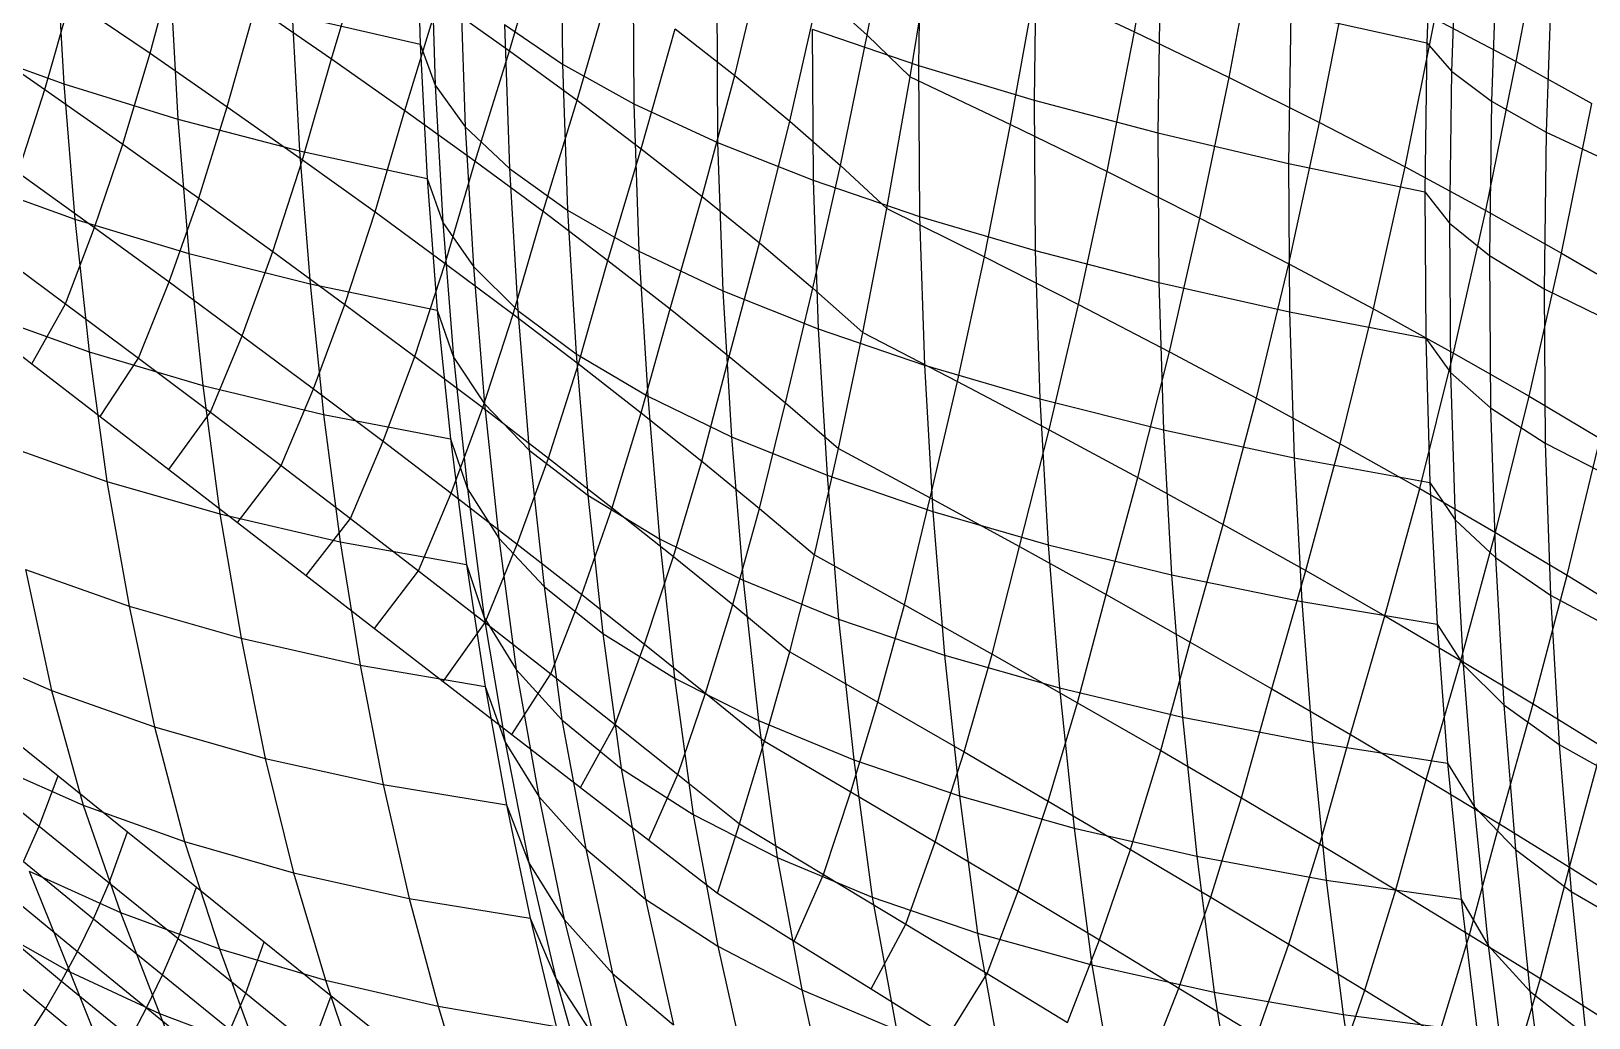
# Model space of a CAD drawing. Extents: x -429 to 429, y -1 to 209.
# Drawn here: x -387.76 to -368.23, y 69.22 to 81.6 of the extents above; entities that cross this region are included whole.
import ezdxf

# ---------------------------------------------------------------- set-up
doc = ezdxf.new("R2010")
doc.units = 0

msp = doc.modelspace()

# ---------------------------------------------------------------- linework, layer by layer
at = {"layer": 'default', "color": 3, "linetype": 'CONTINUOUS'}
for p, q in [((-377.278, 81.55, 178.129), (-376.955, 83.268, 178.231)), ((-373.925, 81.592, 175.08), (-373.601, 83.419, 175.207)), ((-369.136, 81.218, 170.967), (-368.772, 83.152, 171.112)), ((-372.737, 81.018, 174.099), (-372.392, 82.857, 174.243)), ((-381.766, 81.352, 184.071), (-381.33, 82.838, 184.269)), ((-378.94, 81.043, 180.608), (-378.55, 82.653, 180.759)), ((-376.738, 81.025, 176.771), (-376.455, 82.755, 176.854)), ((-376.738, 81.025, 176.771), (-376.455, 82.755, 176.854)), ((-386.273, 81.322, 188.188), (-385.936, 82.573, 188.329)), ((-383.998, 81.252, 186.154), (-383.59, 82.623, 186.344)), ((-371.604, 80.453, 173.057), (-371.242, 82.302, 173.214)), ((-380.917, 80.732, 182.888), (-380.482, 82.227, 183.082)), ((-378.249, 80.472, 179.324), (-377.882, 82.094, 179.459)), ((-377.882, 82.094, 179.459), (-377.278, 81.55, 178.129)), ((-375.48, 80.429, 175.881), (-375.165, 82.171, 175.999)), ((-375.165, 82.171, 175.999), (-373.925, 81.592, 175.08)), ((-387.594, 80.869, 189.112), (-387.271, 82.002, 189.248)), ((-387.271, 82.002, 189.248), (-386.273, 81.322, 188.188)), ((-385.304, 80.65, 187.102), (-384.951, 81.909, 187.255)), ((-384.951, 81.909, 187.255), (-383.998, 81.252, 186.154)), ((-383.079, 80.605, 185.026), (-382.657, 81.982, 185.223)), ((-382.657, 81.982, 185.223), (-381.766, 81.352, 184.071)), ((-370.53, 79.896, 171.958), (-370.156, 81.755, 172.12)), ((-370.156, 81.755, 172.12), (-369.136, 81.218, 170.967)), ((-388.597, 81.564, 190.168), (-387.594, 80.869, 189.112)), ((-380.111, 80.124, 181.676), (-379.685, 81.628, 181.861)), ((-379.685, 81.628, 181.861), (-378.94, 81.043, 180.608)), ((-377.612, 79.916, 178.012), (-377.278, 81.55, 178.129)), ((-377.278, 81.55, 178.129), (-376.738, 81.025, 176.771)), ((-374.268, 79.838, 174.934), (-373.925, 81.592, 175.08)), ((-373.925, 81.592, 175.08), (-372.737, 81.018, 174.099)), ((-386.616, 80.183, 188.035), (-386.273, 81.322, 188.188)), ((-386.273, 81.322, 188.188), (-385.304, 80.65, 187.102)), ((-382.194, 79.967, 183.872), (-381.766, 81.352, 184.071)), ((-381.766, 81.352, 184.071), (-380.917, 80.732, 182.888)), ((-384.363, 79.987, 185.992), (-383.998, 81.252, 186.154)), ((-383.998, 81.252, 186.154), (-383.079, 80.605, 185.026)), ((-369.517, 79.351, 170.804), (-369.136, 81.218, 170.967)), ((-369.136, 81.218, 170.967), (-368.187, 80.693, 169.758)), ((-379.348, 79.527, 180.436), (-378.94, 81.043, 180.608)), ((-378.94, 81.043, 180.608), (-378.249, 80.472, 179.324)), ((-377.031, 79.376, 176.674), (-376.738, 81.025, 176.771)), ((-377.031, 79.376, 176.674), (-376.738, 81.025, 176.771)), ((-376.738, 81.025, 176.771), (-375.48, 80.429, 175.881)), ((-373.104, 79.255, 173.931), (-372.737, 81.018, 174.099)), ((-372.737, 81.018, 174.099), (-371.604, 80.453, 173.057)), ((-387.928, 79.827, 188.962), (-387.594, 80.869, 189.112)), ((-387.594, 80.869, 189.112), (-386.616, 80.183, 188.035)), ((-381.344, 79.34, 182.692), (-380.917, 80.732, 182.888)), ((-380.917, 80.732, 182.888), (-380.111, 80.124, 181.676)), ((-385.662, 79.504, 186.936), (-385.304, 80.65, 187.102)), ((-385.304, 80.65, 187.102), (-384.363, 79.987, 185.992)), ((-383.451, 79.332, 184.858), (-383.079, 80.605, 185.026)), ((-383.079, 80.605, 185.026), (-382.194, 79.967, 183.872)), ((-368.568, 78.817, 169.599), (-368.187, 80.693, 169.758)), ((-378.63, 78.944, 179.17), (-378.249, 80.472, 179.324)), ((-378.249, 80.472, 179.324), (-377.612, 79.916, 178.012)), ((-375.808, 78.77, 175.746), (-375.48, 80.429, 175.881)), ((-375.48, 80.429, 175.881), (-374.268, 79.838, 174.934)), ((-371.99, 78.68, 172.876), (-371.604, 80.453, 173.057)), ((-371.604, 80.453, 173.057), (-370.53, 79.896, 171.958)), ((-386.971, 79.137, 187.866), (-386.616, 80.183, 188.035)), ((-386.616, 80.183, 188.035), (-385.662, 79.504, 186.936)), ((-380.529, 78.722, 181.487), (-380.111, 80.124, 181.676)), ((-380.111, 80.124, 181.676), (-379.348, 79.527, 180.436)), ((-384.733, 78.834, 185.817), (-384.363, 79.987, 185.992)), ((-384.363, 79.987, 185.992), (-383.451, 79.332, 184.858)), ((-382.57, 78.687, 183.701), (-382.194, 79.967, 183.872)), ((-382.194, 79.967, 183.872), (-381.344, 79.34, 182.692)), ((-377.958, 78.374, 177.879), (-377.612, 79.916, 178.012)), ((-377.612, 79.916, 178.012), (-377.031, 79.376, 176.674)), ((-387.928, 79.827, 188.962), (-386.971, 79.137, 187.866)), ((-374.626, 78.17, 174.769), (-374.268, 79.838, 174.934)), ((-374.268, 79.838, 174.934), (-373.104, 79.255, 173.931)), ((-370.928, 78.115, 171.771), (-370.53, 79.896, 171.958)), ((-370.53, 79.896, 171.958), (-369.517, 79.351, 170.804)), ((-379.75, 78.115, 180.26), (-379.348, 79.527, 180.436)), ((-379.348, 79.527, 180.436), (-378.63, 78.944, 179.17)), ((-386.035, 78.454, 186.753), (-385.662, 79.504, 186.936)), ((-385.662, 79.504, 186.936), (-384.733, 78.834, 185.817)), ((-383.83, 78.173, 184.677), (-383.451, 79.332, 184.858)), ((-383.451, 79.332, 184.858), (-382.57, 78.687, 183.701)), ((-381.719, 78.051, 182.522), (-381.344, 79.34, 182.692)), ((-381.344, 79.34, 182.692), (-380.529, 78.722, 181.487)), ((-377.332, 77.819, 176.565), (-377.031, 79.376, 176.674)), ((-377.332, 77.819, 176.565), (-377.031, 79.376, 176.674)), ((-377.031, 79.376, 176.674), (-375.808, 78.77, 175.746)), ((-369.922, 77.561, 170.616), (-369.517, 79.351, 170.804)), ((-369.517, 79.351, 170.804), (-368.568, 78.817, 169.599)), ((-387.332, 78.179, 187.688), (-386.971, 79.137, 187.866)), ((-386.971, 79.137, 187.866), (-386.035, 78.454, 186.753)), ((-373.487, 77.579, 173.746), (-373.104, 79.255, 173.931)), ((-373.104, 79.255, 173.931), (-371.99, 78.68, 172.876)), ((-379.008, 77.52, 179.009), (-378.63, 78.944, 179.17)), ((-378.63, 78.944, 179.17), (-377.958, 78.374, 177.879)), ((-388.263, 78.868, 188.805), (-387.332, 78.179, 187.688)), ((-385.119, 77.78, 185.623), (-384.733, 78.834, 185.817)), ((-384.733, 78.834, 185.817), (-383.83, 78.173, 184.677)), ((-376.146, 77.205, 175.597), (-375.808, 78.77, 175.746)), ((-375.808, 78.77, 175.746), (-374.626, 78.17, 174.769)), ((-368.973, 77.02, 169.416), (-368.568, 78.817, 169.599)), ((-368.568, 78.817, 169.599), (-367.685, 78.297, 168.346)), ((-382.952, 77.521, 183.518), (-382.57, 78.687, 183.701)), ((-382.57, 78.687, 183.701), (-381.719, 78.051, 182.522)), ((-380.899, 77.426, 181.322), (-380.529, 78.722, 181.487)), ((-380.529, 78.722, 181.487), (-379.75, 78.115, 180.26)), ((-372.393, 76.997, 172.676), (-371.99, 78.68, 172.876)), ((-371.99, 78.68, 172.876), (-370.928, 78.115, 171.771)), ((-386.416, 77.497, 186.558), (-386.035, 78.454, 186.753)), ((-386.035, 78.454, 186.753), (-385.119, 77.78, 185.623)), ((-378.303, 76.936, 177.738), (-377.958, 78.374, 177.879)), ((-377.958, 78.374, 177.879), (-377.332, 77.819, 176.565)), ((-387.757, 77.429, 187.447), (-387.332, 78.179, 187.688)), ((-387.332, 78.179, 187.688), (-386.416, 77.497, 186.558)), ((-384.224, 77.114, 184.477), (-383.83, 78.173, 184.677)), ((-383.83, 78.173, 184.677), (-382.952, 77.521, 183.518)), ((-374.997, 76.599, 174.59), (-374.626, 78.17, 174.769)), ((-374.626, 78.17, 174.769), (-373.487, 77.579, 173.746)), ((-388.617, 78.093, 188.619), (-387.757, 77.429, 187.447)), ((-382.1, 76.878, 182.339), (-381.719, 78.051, 182.522)), ((-381.719, 78.051, 182.522), (-380.899, 77.426, 181.322)), ((-380.111, 76.811, 180.1), (-379.75, 78.115, 180.26)), ((-379.75, 78.115, 180.26), (-379.008, 77.52, 179.009)), ((-371.345, 76.424, 171.563), (-370.928, 78.115, 171.771)), ((-370.928, 78.115, 171.771), (-369.922, 77.561, 170.616)), ((-385.515, 76.821, 185.417), (-385.119, 77.78, 185.623)), ((-385.119, 77.78, 185.623), (-384.224, 77.114, 184.477)), ((-377.636, 76.365, 176.445), (-377.332, 77.819, 176.565)), ((-377.636, 76.365, 176.445), (-377.332, 77.819, 176.565)), ((-377.332, 77.819, 176.565), (-376.146, 77.205, 175.597)), ((-373.885, 76.001, 173.542), (-373.487, 77.579, 173.746)), ((-373.487, 77.579, 173.746), (-372.393, 76.997, 172.676)), ((-387.757, 77.429, 187.447), (-386.897, 76.765, 186.274)), ((-386.897, 76.765, 186.274), (-386.416, 77.497, 186.558)), ((-386.416, 77.497, 186.558), (-385.515, 76.821, 185.417)), ((-383.351, 76.456, 183.315), (-382.952, 77.521, 183.518)), ((-382.952, 77.521, 183.518), (-382.1, 76.878, 182.339)), ((-381.275, 76.246, 181.142), (-380.899, 77.426, 181.322)), ((-380.899, 77.426, 181.322), (-380.111, 76.811, 180.1)), ((-379.354, 76.207, 178.858), (-379.008, 77.52, 179.009)), ((-379.008, 77.52, 179.009), (-378.303, 76.936, 177.738)), ((-370.345, 75.863, 170.407), (-369.922, 77.561, 170.616)), ((-369.922, 77.561, 170.616), (-368.973, 77.02, 169.416)), ((-376.486, 75.746, 175.441), (-376.146, 77.205, 175.597)), ((-376.146, 77.205, 175.597), (-374.997, 76.599, 174.59)), ((-384.63, 76.151, 184.263), (-384.224, 77.114, 184.477)), ((-384.224, 77.114, 184.477), (-383.351, 76.456, 183.315)), ((-372.811, 75.413, 172.457), (-372.393, 76.997, 172.676)), ((-372.393, 76.997, 172.676), (-371.345, 76.424, 171.563)), ((-369.395, 75.313, 169.211), (-368.973, 77.02, 169.416)), ((-368.973, 77.02, 169.416), (-368.082, 76.491, 168.172)), ((-386.037, 76.101, 185.102), (-385.515, 76.821, 185.417)), ((-385.515, 76.821, 185.417), (-384.63, 76.151, 184.263)), ((-382.498, 75.807, 182.137), (-382.1, 76.878, 182.339)), ((-382.1, 76.878, 182.339), (-381.275, 76.246, 181.142)), ((-380.477, 75.623, 179.927), (-380.111, 76.811, 180.1)), ((-380.111, 76.811, 180.1), (-379.354, 76.207, 178.858)), ((-378.63, 75.614, 177.597), (-378.303, 76.936, 177.738)), ((-378.303, 76.936, 177.738), (-377.636, 76.365, 176.445)), ((-386.897, 76.765, 186.274), (-386.037, 76.101, 185.102)), ((-375.368, 75.135, 174.405), (-374.997, 76.599, 174.59)), ((-374.997, 76.599, 174.59), (-373.885, 76.001, 173.542)), ((-383.76, 75.488, 183.098), (-383.351, 76.456, 183.315)), ((-383.351, 76.456, 183.315), (-382.498, 75.807, 182.137)), ((-371.777, 74.834, 171.335), (-371.345, 76.424, 171.563)), ((-371.345, 76.424, 171.563), (-370.345, 75.863, 170.407)), ((-368.496, 74.775, 167.977), (-368.082, 76.491, 168.172)), ((-381.667, 75.166, 180.944), (-381.275, 76.246, 181.142)), ((-381.275, 76.246, 181.142), (-380.477, 75.623, 179.927)), ((-379.706, 75.01, 178.694), (-379.354, 76.207, 178.858)), ((-379.354, 76.207, 178.858), (-378.63, 75.614, 177.597)), ((-377.939, 75.033, 176.317), (-377.636, 76.365, 176.445)), ((-377.939, 75.033, 176.317), (-377.636, 76.365, 176.445)), ((-377.636, 76.365, 176.445), (-376.486, 75.746, 175.441)), ((-386.037, 76.101, 185.102), (-385.177, 75.436, 183.93)), ((-385.177, 75.436, 183.93), (-384.63, 76.151, 184.263)), ((-384.63, 76.151, 184.263), (-383.76, 75.488, 183.098)), ((-374.28, 74.532, 173.336), (-373.885, 76.001, 173.542)), ((-373.885, 76.001, 173.542), (-372.811, 75.413, 172.457)), ((-370.784, 74.265, 170.178), (-370.345, 75.863, 170.407)), ((-370.345, 75.863, 170.407), (-369.395, 75.313, 169.211)), ((-382.906, 74.832, 181.92), (-382.498, 75.807, 182.137)), ((-382.498, 75.807, 182.137), (-381.667, 75.166, 180.944)), ((-380.858, 74.534, 179.735), (-380.477, 75.623, 179.927)), ((-380.477, 75.623, 179.927), (-379.706, 75.01, 178.694)), ((-378.963, 74.408, 177.444), (-378.63, 75.614, 177.597)), ((-378.63, 75.614, 177.597), (-377.939, 75.033, 176.317)), ((-376.812, 74.406, 175.291), (-376.486, 75.746, 175.441)), ((-376.486, 75.746, 175.441), (-375.368, 75.135, 174.405)), ((-385.177, 75.436, 183.93), (-384.316, 74.772, 182.758)), ((-384.316, 74.772, 182.758), (-383.76, 75.488, 183.098)), ((-383.76, 75.488, 183.098), (-382.906, 74.832, 181.92)), ((-373.226, 73.938, 172.236), (-372.811, 75.413, 172.457)), ((-372.811, 75.413, 172.457), (-371.777, 74.834, 171.335)), ((-369.833, 73.707, 168.986), (-369.395, 75.313, 169.211)), ((-369.395, 75.313, 169.211), (-368.496, 74.775, 167.977)), ((-382.068, 74.183, 180.732), (-381.667, 75.166, 180.944)), ((-381.667, 75.166, 180.944), (-380.858, 74.534, 179.735)), ((-378.247, 73.817, 176.177), (-377.939, 75.033, 176.317)), ((-378.247, 73.817, 176.177), (-377.939, 75.033, 176.317)), ((-377.939, 75.033, 176.317), (-376.812, 74.406, 175.291)), ((-375.712, 73.787, 174.237), (-375.368, 75.135, 174.405)), ((-375.368, 75.135, 174.405), (-374.28, 74.532, 173.336)), ((-380.071, 73.912, 178.512), (-379.706, 75.01, 178.694)), ((-379.706, 75.01, 178.694), (-378.963, 74.408, 177.444)), ((-372.204, 73.353, 171.105), (-371.777, 74.834, 171.335)), ((-371.777, 74.834, 171.335), (-370.784, 74.265, 170.178)), ((-384.316, 74.772, 182.758), (-383.456, 74.108, 181.586)), ((-383.456, 74.108, 181.586), (-382.906, 74.832, 181.92)), ((-382.906, 74.832, 181.92), (-382.068, 74.183, 180.732)), ((-368.925, 73.161, 167.762), (-368.496, 74.775, 167.977)), ((-368.496, 74.775, 167.977), (-367.65, 74.251, 166.706)), ((-381.246, 73.541, 179.532), (-380.858, 74.534, 179.735)), ((-380.858, 74.534, 179.735), (-380.071, 73.912, 178.512)), ((-374.64, 73.177, 173.154), (-374.28, 74.532, 173.336)), ((-374.28, 74.532, 173.336), (-373.226, 73.938, 172.236)), ((-379.306, 73.298, 177.275), (-378.963, 74.408, 177.444)), ((-378.963, 74.408, 177.444), (-378.247, 73.817, 176.177)), ((-377.143, 73.184, 175.128), (-376.812, 74.406, 175.291)), ((-376.812, 74.406, 175.291), (-375.712, 73.787, 174.237)), ((-371.217, 72.777, 169.945), (-370.784, 74.265, 170.178)), ((-370.784, 74.265, 170.178), (-369.833, 73.707, 168.986)), ((-383.456, 74.108, 181.586), (-382.596, 73.444, 180.413)), ((-382.596, 73.444, 180.413), (-382.068, 74.183, 180.732)), ((-382.068, 74.183, 180.732), (-381.246, 73.541, 179.532)), ((-380.441, 72.905, 178.321), (-380.071, 73.912, 178.512)), ((-380.071, 73.912, 178.512), (-379.306, 73.298, 177.275)), ((-373.596, 72.576, 172.044), (-373.226, 73.938, 172.236)), ((-373.226, 73.938, 172.236), (-372.204, 73.353, 171.105)), ((-378.564, 72.695, 176.024), (-378.247, 73.817, 176.177)), ((-378.564, 72.695, 176.024), (-378.247, 73.817, 176.177)), ((-378.247, 73.817, 176.177), (-377.143, 73.184, 175.128)), ((-376.062, 72.56, 174.055), (-375.712, 73.787, 174.237)), ((-375.712, 73.787, 174.237), (-374.64, 73.177, 173.154)), ((-370.265, 72.212, 168.757), (-369.833, 73.707, 168.986)), ((-369.833, 73.707, 168.986), (-368.925, 73.161, 167.762)), ((-381.736, 72.779, 179.241), (-381.246, 73.541, 179.532)), ((-381.246, 73.541, 179.532), (-380.441, 72.905, 178.321)), ((-382.596, 73.444, 180.413), (-381.736, 72.779, 179.241)), ((-379.652, 72.277, 177.099), (-379.306, 73.298, 177.275)), ((-379.306, 73.298, 177.275), (-378.564, 72.695, 176.024)), ((-372.582, 71.984, 170.908), (-372.204, 73.353, 171.105)), ((-372.204, 73.353, 171.105), (-371.217, 72.777, 169.945)), ((-377.484, 72.059, 174.951), (-377.143, 73.184, 175.128)), ((-377.143, 73.184, 175.128), (-376.062, 72.56, 174.055)), ((-375.006, 71.944, 172.958), (-374.64, 73.177, 173.154)), ((-374.64, 73.177, 173.154), (-373.596, 72.576, 172.044)), ((-369.348, 71.657, 167.541), (-368.925, 73.161, 167.762)), ((-368.925, 73.161, 167.762), (-368.061, 72.627, 166.506)), ((-380.875, 72.115, 178.069), (-380.441, 72.905, 178.321)), ((-380.441, 72.905, 178.321), (-379.652, 72.277, 177.099)), ((-381.736, 72.779, 179.241), (-380.875, 72.115, 178.069)), ((-378.879, 71.657, 175.866), (-378.564, 72.695, 176.024)), ((-378.879, 71.657, 175.866), (-378.564, 72.695, 176.024)), ((-378.564, 72.695, 176.024), (-377.484, 72.059, 174.951)), ((-371.599, 71.402, 169.746), (-371.217, 72.777, 169.945)), ((-371.217, 72.777, 169.945), (-370.265, 72.212, 168.757)), ((-376.425, 71.431, 173.857), (-376.062, 72.56, 174.055)), ((-376.062, 72.56, 174.055), (-375.006, 71.944, 172.958)), ((-373.975, 71.336, 171.838), (-373.596, 72.576, 172.044)), ((-373.596, 72.576, 172.044), (-372.582, 71.984, 170.908)), ((-368.468, 71.113, 166.299), (-368.061, 72.627, 166.506)), ((-380.875, 72.115, 178.069), (-380.015, 71.451, 176.897)), ((-380.015, 71.451, 176.897), (-379.652, 72.277, 177.099)), ((-379.652, 72.277, 177.099), (-378.879, 71.657, 175.866)), ((-370.646, 70.829, 168.558), (-370.265, 72.212, 168.757)), ((-370.265, 72.212, 168.757), (-369.348, 71.657, 167.541)), ((-377.828, 71.024, 174.764), (-377.484, 72.059, 174.951)), ((-377.484, 72.059, 174.951), (-376.425, 71.431, 173.857)), ((-375.385, 70.812, 172.745), (-375.006, 71.944, 172.958)), ((-375.006, 71.944, 172.958), (-373.975, 71.336, 171.838)), ((-372.969, 70.738, 170.695), (-372.582, 71.984, 170.908)), ((-372.582, 71.984, 170.908), (-371.599, 71.402, 169.746)), ((-379.155, 70.787, 175.725), (-378.879, 71.657, 175.866)), ((-379.155, 70.787, 175.725), (-378.879, 71.657, 175.866)), ((-378.879, 71.657, 175.866), (-377.828, 71.024, 174.764)), ((-369.724, 70.267, 167.346), (-369.348, 71.657, 167.541)), ((-369.348, 71.657, 167.541), (-368.468, 71.113, 166.299)), ((-380.015, 71.451, 176.897), (-379.155, 70.787, 175.725)), ((-376.792, 70.398, 173.648), (-376.425, 71.431, 173.857)), ((-376.425, 71.431, 173.857), (-375.385, 70.812, 172.745)), ((-374.366, 70.201, 171.613), (-373.975, 71.336, 171.838)), ((-373.975, 71.336, 171.838), (-372.969, 70.738, 170.695)), ((-371.989, 70.15, 169.53), (-371.599, 71.402, 169.746)), ((-371.599, 71.402, 169.746), (-370.646, 70.829, 168.558)), ((-378.192, 70.187, 174.546), (-377.828, 71.024, 174.764)), ((-377.828, 71.024, 174.764), (-376.792, 70.398, 173.648)), ((-368.834, 69.716, 166.111), (-368.468, 71.113, 166.299)), ((-368.468, 71.113, 166.299), (-367.626, 70.581, 165.031)), ((-379.155, 70.787, 175.725), (-378.192, 70.187, 174.546)), ((-375.772, 69.779, 172.518), (-375.385, 70.812, 172.745)), ((-375.385, 70.812, 172.745), (-374.366, 70.201, 171.613)), ((-373.368, 69.598, 170.463), (-372.969, 70.738, 170.695)), ((-372.969, 70.738, 170.695), (-371.989, 70.15, 169.53)), ((-371.035, 69.571, 168.343), (-370.646, 70.829, 168.558)), ((-370.646, 70.829, 168.558), (-369.724, 70.267, 167.346)), ((-377.229, 69.588, 173.367), (-376.792, 70.398, 173.648)), ((-376.792, 70.398, 173.648), (-375.772, 69.779, 172.518)), ((-378.192, 70.187, 174.546), (-377.229, 69.588, 173.367)), ((-374.767, 69.166, 171.374), (-374.366, 70.201, 171.613)), ((-374.366, 70.201, 171.613), (-373.368, 69.598, 170.463)), ((-372.392, 69.004, 169.295), (-371.989, 70.15, 169.53)), ((-371.989, 70.15, 169.53), (-371.035, 69.571, 168.343)), ((-370.108, 69.002, 167.136), (-369.724, 70.267, 167.346)), ((-369.724, 70.267, 167.346), (-368.834, 69.716, 166.111)), ((-376.265, 68.988, 172.188), (-375.772, 69.779, 172.518)), ((-375.772, 69.779, 172.518), (-374.767, 69.166, 171.374)), ((-377.229, 69.588, 173.367), (-376.265, 68.988, 172.188)), ((-373.779, 68.56, 170.216), (-373.368, 69.598, 170.463)), ((-373.368, 69.598, 170.463), (-372.392, 69.004, 169.295)), ((-371.437, 68.418, 168.109), (-371.035, 69.571, 168.343)), ((-371.035, 69.571, 168.343), (-370.108, 69.002, 167.136)), ((-369.208, 68.443, 165.907), (-368.834, 69.716, 166.111)), ((-368.834, 69.716, 166.111), (-367.977, 69.175, 164.853))]:
    msp.add_line(p, q, dxfattribs=at)
at = {"layer": 'default', "color": 5, "linetype": 'CONTINUOUS'}
for p, q in [((-370.193, 83.352, 131.188), (-370.259, 81.454, 131.267)), ((-370.193, 83.352, 131.188), (-370.259, 81.454, 131.267)), ((-382.935, 83.147, 147.333), (-382.885, 81.436, 147.501)), ((-382.935, 83.147, 147.333), (-382.885, 81.436, 147.501)), ((-381.113, 83.045, 140.108), (-381.101, 81.185, 140.256)), ((-376.607, 83.091, 134.399), (-376.636, 81.17, 134.516)), ((-369.881, 83.03, 129.292), (-369.947, 81.096, 129.372)), ((-387.453, 82.667, 149.781), (-387.356, 80.938, 149.991)), ((-382.75, 82.671, 145.488), (-382.695, 80.921, 145.661)), ((-375.157, 82.651, 133.356), (-375.185, 80.735, 133.472)), ((-369.379, 82.685, 127.445), (-369.446, 80.72, 127.526)), ((-380.218, 82.566, 138.526), (-380.206, 80.69, 138.676)), ((-368.692, 82.322, 125.668), (-368.76, 80.331, 125.75)), ((-386.018, 82.216, 148.855), (-385.924, 80.497, 149.062)), ((-382.38, 82.181, 143.68), (-382.321, 80.399, 143.859)), ((-379.166, 82.091, 137.057), (-379.154, 80.203, 137.207)), ((-373.604, 82.228, 132.48), (-373.632, 80.323, 132.596)), ((-384.49, 81.804, 148.093), (-382.885, 81.436, 147.501)), ((-384.49, 81.804, 148.093), (-384.398, 80.1, 148.296)), ((-381.828, 81.684, 141.93), (-381.101, 81.185, 140.256)), ((-381.828, 81.684, 141.93), (-381.766, 79.875, 142.114)), ((-371.965, 81.828, 131.781), (-371.992, 79.939, 131.896)), ((-371.965, 81.828, 131.781), (-370.259, 81.454, 131.267)), ((-377.968, 81.624, 135.715), (-376.636, 81.17, 134.516)), ((-377.968, 81.624, 135.715), (-377.955, 79.73, 135.866)), ((-388.68, 81.419, 151.071), (-387.356, 80.938, 149.991)), ((-382.885, 81.436, 147.501), (-382.695, 80.921, 145.661)), ((-382.885, 81.436, 147.501), (-382.796, 79.753, 147.699)), ((-382.885, 81.436, 147.501), (-382.796, 79.753, 147.699)), ((-370.259, 81.454, 131.267), (-370.285, 79.586, 131.38)), ((-370.259, 81.454, 131.267), (-370.285, 79.586, 131.38)), ((-370.259, 81.454, 131.267), (-369.947, 81.096, 129.372)), ((-381.101, 81.185, 140.256), (-380.206, 80.69, 138.676)), ((-381.101, 81.185, 140.256), (-381.037, 79.353, 140.444)), ((-376.636, 81.17, 134.516), (-375.185, 80.735, 133.472)), ((-376.636, 81.17, 134.516), (-376.623, 79.276, 134.667)), ((-369.947, 81.096, 129.372), (-369.974, 79.192, 129.487)), ((-369.947, 81.096, 129.372), (-369.446, 80.72, 127.526)), ((-387.356, 80.938, 149.991), (-385.924, 80.497, 149.062)), ((-387.356, 80.938, 149.991), (-387.215, 79.24, 150.235)), ((-382.695, 80.921, 145.661), (-382.321, 80.399, 143.859)), ((-382.695, 80.921, 145.661), (-382.599, 79.201, 145.867)), ((-375.185, 80.735, 133.472), (-373.632, 80.323, 132.596)), ((-375.185, 80.735, 133.472), (-375.173, 78.847, 133.624)), ((-369.446, 80.72, 127.526), (-369.472, 78.784, 127.643)), ((-369.446, 80.72, 127.526), (-368.76, 80.331, 125.75)), ((-380.206, 80.69, 138.676), (-379.154, 80.203, 137.207)), ((-380.206, 80.69, 138.676), (-380.141, 78.841, 138.868)), ((-385.924, 80.497, 149.062), (-384.398, 80.1, 148.296)), ((-385.924, 80.497, 149.062), (-385.787, 78.809, 149.303)), ((-382.321, 80.399, 143.859), (-381.766, 79.875, 142.114)), ((-382.321, 80.399, 143.859), (-382.218, 78.646, 144.072)), ((-373.632, 80.323, 132.596), (-371.992, 79.939, 131.896)), ((-373.632, 80.323, 132.596), (-373.619, 78.446, 132.747)), ((-368.76, 80.331, 125.75), (-368.786, 78.368, 125.869)), ((-368.76, 80.331, 125.75), (-367.896, 79.932, 124.062)), ((-379.154, 80.203, 137.207), (-377.955, 79.73, 135.866)), ((-379.154, 80.203, 137.207), (-379.089, 78.343, 137.402)), ((-384.398, 80.1, 148.296), (-382.796, 79.753, 147.699)), ((-384.398, 80.1, 148.296), (-384.266, 78.429, 148.532)), ((-371.992, 79.939, 131.896), (-370.285, 79.586, 131.38)), ((-371.992, 79.939, 131.896), (-371.979, 78.078, 132.046)), ((-382.796, 79.753, 147.699), (-382.599, 79.201, 145.867)), ((-382.796, 79.753, 147.699), (-382.67, 78.102, 147.927)), ((-382.796, 79.753, 147.699), (-382.67, 78.102, 147.927)), ((-381.766, 79.875, 142.114), (-381.037, 79.353, 140.444)), ((-381.766, 79.875, 142.114), (-381.659, 78.094, 142.333)), ((-377.955, 79.73, 135.866), (-376.623, 79.276, 134.667)), ((-377.955, 79.73, 135.866), (-377.891, 77.865, 136.063)), ((-388.536, 79.716, 151.316), (-387.215, 79.24, 150.235)), ((-370.285, 79.586, 131.38), (-369.974, 79.192, 129.487)), ((-370.285, 79.586, 131.38), (-370.272, 77.748, 131.528)), ((-370.285, 79.586, 131.38), (-370.272, 77.748, 131.528)), ((-381.037, 79.353, 140.444), (-380.141, 78.841, 138.868)), ((-381.037, 79.353, 140.444), (-380.927, 77.551, 140.669)), ((-387.215, 79.24, 150.235), (-385.787, 78.809, 149.303)), ((-387.215, 79.24, 150.235), (-387.035, 77.577, 150.508)), ((-382.599, 79.201, 145.867), (-382.218, 78.646, 144.072)), ((-382.599, 79.201, 145.867), (-382.466, 77.512, 146.102)), ((-376.623, 79.276, 134.667), (-375.173, 78.847, 133.624)), ((-376.623, 79.276, 134.667), (-376.561, 77.411, 134.864)), ((-369.974, 79.192, 129.487), (-369.472, 78.784, 127.643)), ((-369.974, 79.192, 129.487), (-369.96, 77.317, 129.638)), ((-385.787, 78.809, 149.303), (-384.266, 78.429, 148.532)), ((-385.787, 78.809, 149.303), (-385.611, 77.157, 149.573)), ((-380.141, 78.841, 138.868), (-379.089, 78.343, 137.402)), ((-380.141, 78.841, 138.868), (-380.03, 77.022, 139.098)), ((-375.173, 78.847, 133.624), (-373.619, 78.446, 132.747)), ((-375.173, 78.847, 133.624), (-375.112, 76.988, 133.819)), ((-369.472, 78.784, 127.643), (-368.786, 78.368, 125.869)), ((-369.472, 78.784, 127.643), (-369.458, 76.877, 127.797)), ((-382.218, 78.646, 144.072), (-381.659, 78.094, 142.333)), ((-382.218, 78.646, 144.072), (-382.08, 76.925, 144.314)), ((-384.266, 78.429, 148.532), (-382.67, 78.102, 147.927)), ((-384.266, 78.429, 148.532), (-384.096, 76.793, 148.796)), ((-373.619, 78.446, 132.747), (-371.979, 78.078, 132.046)), ((-373.619, 78.446, 132.747), (-373.561, 76.598, 132.94)), ((-368.786, 78.368, 125.869), (-367.923, 77.947, 124.183)), ((-368.786, 78.368, 125.869), (-368.772, 76.433, 126.025)), ((-379.089, 78.343, 137.402), (-377.891, 77.865, 136.063)), ((-379.089, 78.343, 137.402), (-378.978, 76.513, 137.636)), ((-388.352, 78.048, 151.59), (-387.035, 77.577, 150.508)), ((-382.67, 78.102, 147.927), (-382.466, 77.512, 146.102)), ((-382.67, 78.102, 147.927), (-382.505, 76.487, 148.184)), ((-382.67, 78.102, 147.927), (-382.505, 76.487, 148.184)), ((-381.659, 78.094, 142.333), (-380.927, 77.551, 140.669)), ((-381.659, 78.094, 142.333), (-381.518, 76.345, 142.581)), ((-371.979, 78.078, 132.046), (-370.272, 77.748, 131.528)), ((-371.979, 78.078, 132.046), (-371.924, 76.248, 132.234)), ((-377.891, 77.865, 136.063), (-376.561, 77.411, 134.864)), ((-377.891, 77.865, 136.063), (-377.781, 76.03, 136.298)), ((-387.035, 77.577, 150.508), (-385.611, 77.157, 149.573)), ((-387.035, 77.577, 150.508), (-386.816, 75.953, 150.809)), ((-370.272, 77.748, 131.528), (-369.96, 77.317, 129.638)), ((-370.272, 77.748, 131.528), (-370.219, 75.94, 131.711)), ((-370.272, 77.748, 131.528), (-370.219, 75.94, 131.711)), ((-382.466, 77.512, 146.102), (-382.08, 76.925, 144.314)), ((-382.466, 77.512, 146.102), (-382.292, 75.86, 146.368)), ((-380.927, 77.551, 140.669), (-380.03, 77.022, 139.098)), ((-380.927, 77.551, 140.669), (-380.783, 75.78, 140.923)), ((-376.561, 77.411, 134.864), (-375.112, 76.988, 133.819)), ((-376.561, 77.411, 134.864), (-376.453, 75.577, 135.1)), ((-369.96, 77.317, 129.638), (-369.458, 76.877, 127.797)), ((-369.96, 77.317, 129.638), (-369.902, 75.471, 129.827)), ((-385.611, 77.157, 149.573), (-384.096, 76.793, 148.796)), ((-385.611, 77.157, 149.573), (-385.398, 75.544, 149.871)), ((-380.03, 77.022, 139.098), (-378.978, 76.513, 137.636)), ((-380.03, 77.022, 139.098), (-379.885, 75.234, 139.356)), ((-375.112, 76.988, 133.819), (-373.561, 76.598, 132.94)), ((-375.112, 76.988, 133.819), (-375.008, 75.159, 134.054)), ((-384.096, 76.793, 148.796), (-382.505, 76.487, 148.184)), ((-384.096, 76.793, 148.796), (-383.889, 75.196, 149.088)), ((-382.08, 76.925, 144.314), (-381.518, 76.345, 142.581)), ((-382.08, 76.925, 144.314), (-381.9, 75.24, 144.588)), ((-369.458, 76.877, 127.797), (-368.772, 76.433, 126.025)), ((-369.458, 76.877, 127.797), (-369.396, 74.998, 127.992)), ((-373.561, 76.598, 132.94), (-371.924, 76.248, 132.234)), ((-373.561, 76.598, 132.94), (-373.461, 74.782, 133.17)), ((-388.13, 76.418, 151.893), (-386.816, 75.953, 150.809)), ((-382.505, 76.487, 148.184), (-382.292, 75.86, 146.368)), ((-382.505, 76.487, 148.184), (-382.305, 74.911, 148.468)), ((-382.505, 76.487, 148.184), (-382.305, 74.911, 148.468)), ((-378.978, 76.513, 137.636), (-377.781, 76.03, 136.298)), ((-378.978, 76.513, 137.636), (-378.832, 74.714, 137.897)), ((-368.772, 76.433, 126.025), (-367.909, 75.99, 124.341)), ((-368.772, 76.433, 126.025), (-368.707, 74.527, 126.225)), ((-381.518, 76.345, 142.581), (-380.783, 75.78, 140.923)), ((-381.518, 76.345, 142.581), (-381.331, 74.633, 142.864)), ((-371.924, 76.248, 132.234), (-370.219, 75.94, 131.711)), ((-371.924, 76.248, 132.234), (-371.828, 74.448, 132.459)), ((-377.781, 76.03, 136.298), (-376.453, 75.577, 135.1)), ((-377.781, 76.03, 136.298), (-377.637, 74.226, 136.562)), ((-386.816, 75.953, 150.809), (-385.398, 75.544, 149.871)), ((-386.816, 75.953, 150.809), (-386.534, 74.387, 151.167)), ((-382.292, 75.86, 146.368), (-381.9, 75.24, 144.588)), ((-382.292, 75.86, 146.368), (-382.082, 74.247, 146.662)), ((-370.219, 75.94, 131.711), (-369.902, 75.471, 129.827)), ((-370.219, 75.94, 131.711), (-370.127, 74.162, 131.928)), ((-370.219, 75.94, 131.711), (-370.127, 74.162, 131.928)), ((-380.783, 75.78, 140.923), (-379.885, 75.234, 139.356)), ((-380.783, 75.78, 140.923), (-380.593, 74.046, 141.213)), ((-385.398, 75.544, 149.871), (-383.889, 75.196, 149.088)), ((-385.398, 75.544, 149.871), (-385.13, 73.986, 150.219)), ((-376.453, 75.577, 135.1), (-375.008, 75.159, 134.054)), ((-376.453, 75.577, 135.1), (-376.31, 73.774, 135.364)), ((-369.902, 75.471, 129.827), (-369.396, 74.998, 127.992)), ((-369.902, 75.471, 129.827), (-369.803, 73.655, 130.052)), ((-381.9, 75.24, 144.588), (-381.331, 74.633, 142.864)), ((-381.9, 75.24, 144.588), (-381.681, 73.595, 144.892)), ((-379.885, 75.234, 139.356), (-378.832, 74.714, 137.897)), ((-379.885, 75.234, 139.356), (-379.693, 73.484, 139.651)), ((-383.889, 75.196, 149.088), (-382.305, 74.911, 148.468)), ((-383.889, 75.196, 149.088), (-383.637, 73.649, 149.42)), ((-375.008, 75.159, 134.054), (-373.461, 74.782, 133.17)), ((-375.008, 75.159, 134.054), (-374.867, 73.363, 134.316)), ((-387.836, 74.847, 152.256), (-386.534, 74.387, 151.167)), ((-387.836, 74.847, 152.256), (-387.508, 73.33, 152.641)), ((-382.305, 74.911, 148.468), (-382.082, 74.247, 146.662)), ((-382.305, 74.911, 148.468), (-382.069, 73.379, 148.778)), ((-382.305, 74.911, 148.468), (-382.069, 73.379, 148.778)), ((-369.396, 74.998, 127.992), (-368.707, 74.527, 126.225)), ((-369.396, 74.998, 127.992), (-369.291, 73.15, 128.224)), ((-378.832, 74.714, 137.897), (-377.637, 74.226, 136.562)), ((-378.832, 74.714, 137.897), (-378.64, 72.953, 138.197)), ((-373.461, 74.782, 133.17), (-371.828, 74.448, 132.459)), ((-373.461, 74.782, 133.17), (-373.323, 72.997, 133.43)), ((-381.331, 74.633, 142.864), (-380.593, 74.046, 141.213)), ((-381.331, 74.633, 142.864), (-381.106, 72.961, 143.176)), ((-371.828, 74.448, 132.459), (-370.127, 74.162, 131.928)), ((-371.828, 74.448, 132.459), (-371.694, 72.681, 132.715)), ((-368.707, 74.527, 126.225), (-367.842, 74.062, 124.545)), ((-368.707, 74.527, 126.225), (-368.598, 72.652, 126.464)), ((-386.534, 74.387, 151.167), (-385.13, 73.986, 150.219)), ((-386.534, 74.387, 151.167), (-386.218, 72.873, 151.549)), ((-382.082, 74.247, 146.662), (-381.681, 73.595, 144.892)), ((-382.082, 74.247, 146.662), (-381.82, 72.681, 146.989)), ((-377.637, 74.226, 136.562), (-376.31, 73.774, 135.364)), ((-377.637, 74.226, 136.562), (-377.446, 72.46, 136.864)), ((-370.127, 74.162, 131.928), (-369.803, 73.655, 130.052)), ((-370.127, 74.162, 131.928), (-369.997, 72.418, 132.178)), ((-370.127, 74.162, 131.928), (-369.997, 72.418, 132.178)), ((-385.13, 73.986, 150.219), (-383.637, 73.649, 149.42)), ((-385.13, 73.986, 150.219), (-384.828, 72.479, 150.59)), ((-380.593, 74.046, 141.213), (-379.693, 73.484, 139.651)), ((-380.593, 74.046, 141.213), (-380.364, 72.352, 141.533)), ((-388.686, 73.846, 153.858), (-387.508, 73.33, 152.641)), ((-376.31, 73.774, 135.364), (-374.867, 73.363, 134.316)), ((-376.31, 73.774, 135.364), (-376.122, 72.009, 135.667)), ((-383.637, 73.649, 149.42), (-382.069, 73.379, 148.778)), ((-383.637, 73.649, 149.42), (-383.351, 72.153, 149.775)), ((-381.681, 73.595, 144.892), (-381.106, 72.961, 143.176)), ((-381.681, 73.595, 144.892), (-381.398, 72, 145.237)), ((-379.693, 73.484, 139.651), (-378.64, 72.953, 138.197)), ((-379.693, 73.484, 139.651), (-379.462, 71.774, 139.978)), ((-369.803, 73.655, 130.052), (-369.291, 73.15, 128.224)), ((-369.803, 73.655, 130.052), (-369.664, 71.874, 130.311)), ((-387.508, 73.33, 152.641), (-386.218, 72.873, 151.549)), ((-387.508, 73.33, 152.641), (-387.111, 71.891, 153.084)), ((-382.069, 73.379, 148.778), (-381.82, 72.681, 146.989)), ((-382.069, 73.379, 148.778), (-381.801, 71.897, 149.111)), ((-382.069, 73.379, 148.778), (-381.801, 71.897, 149.111)), ((-374.867, 73.363, 134.316), (-373.323, 72.997, 133.43)), ((-374.867, 73.363, 134.316), (-374.683, 71.605, 134.618)), ((-369.291, 73.15, 128.224), (-368.598, 72.652, 126.464)), ((-369.291, 73.15, 128.224), (-369.146, 71.337, 128.491)), ((-388.31, 72.966, 185.594), (-387.427, 72.258, 184.43)), ((-381.106, 72.961, 143.176), (-380.364, 72.352, 141.533)), ((-381.106, 72.961, 143.176), (-380.808, 71.343, 143.538)), ((-378.64, 72.953, 138.197), (-377.446, 72.46, 136.864)), ((-378.64, 72.953, 138.197), (-378.409, 71.234, 138.528)), ((-373.323, 72.997, 133.43), (-371.694, 72.681, 132.715)), ((-373.323, 72.997, 133.43), (-373.144, 71.252, 133.728)), ((-386.218, 72.873, 151.549), (-384.828, 72.479, 150.59)), ((-386.218, 72.873, 151.549), (-385.841, 71.435, 151.983)), ((-381.82, 72.681, 146.989), (-381.398, 72, 145.237)), ((-381.82, 72.681, 146.989), (-381.522, 71.168, 147.341)), ((-371.694, 72.681, 132.715), (-369.997, 72.418, 132.178)), ((-371.694, 72.681, 132.715), (-371.52, 70.953, 133.006)), ((-368.598, 72.652, 126.464), (-367.73, 72.166, 124.79)), ((-368.598, 72.652, 126.464), (-368.448, 70.811, 126.739)), ((-388.557, 72.351, 185.475), (-387.663, 71.629, 184.316)), ((-388.276, 72.408, 154.302), (-387.111, 71.891, 153.084)), ((-384.828, 72.479, 150.59), (-383.351, 72.153, 149.775)), ((-384.828, 72.479, 150.59), (-384.475, 71.045, 151.007)), ((-380.364, 72.352, 141.533), (-379.462, 71.774, 139.978)), ((-380.364, 72.352, 141.533), (-380.057, 70.715, 141.909)), ((-377.446, 72.46, 136.864), (-376.122, 72.009, 135.667)), ((-377.446, 72.46, 136.864), (-377.216, 70.736, 137.198)), ((-369.997, 72.418, 132.178), (-369.664, 71.874, 130.311)), ((-369.997, 72.418, 132.178), (-369.829, 70.712, 132.46)), ((-369.997, 72.418, 132.178), (-369.829, 70.712, 132.46)), ((-387.663, 71.629, 184.316), (-387.427, 72.258, 184.43)), ((-387.427, 72.258, 184.43), (-386.554, 71.557, 183.258)), ((-383.351, 72.153, 149.775), (-381.801, 71.897, 149.111)), ((-383.351, 72.153, 149.775), (-383.025, 70.723, 150.165)), ((-381.398, 72, 145.237), (-380.808, 71.343, 143.538)), ((-381.398, 72, 145.237), (-381.077, 70.46, 145.608)), ((-376.122, 72.009, 135.667), (-374.683, 71.605, 134.618)), ((-376.122, 72.009, 135.667), (-375.895, 70.286, 136.001)), ((-387.111, 71.891, 153.084), (-385.841, 71.435, 151.983)), ((-387.111, 71.891, 153.084), (-386.645, 70.546, 153.584)), ((-381.801, 71.897, 149.111), (-381.522, 71.168, 147.341)), ((-381.801, 71.897, 149.111), (-381.504, 70.473, 149.464)), ((-381.801, 71.897, 149.111), (-381.504, 70.473, 149.464)), ((-379.462, 71.774, 139.978), (-378.409, 71.234, 138.528)), ((-379.462, 71.774, 139.978), (-379.15, 70.124, 140.367)), ((-369.664, 71.874, 130.311), (-369.146, 71.337, 128.491)), ((-369.664, 71.874, 130.311), (-369.49, 70.131, 130.602)), ((-387.862, 71.185, 184.213), (-387.663, 71.629, 184.316)), ((-387.663, 71.629, 184.316), (-386.785, 70.918, 183.146)), ((-386.785, 70.918, 183.146), (-386.554, 71.557, 183.258)), ((-386.554, 71.557, 183.258), (-385.692, 70.864, 182.077)), ((-374.683, 71.605, 134.618), (-373.144, 71.252, 133.728)), ((-374.683, 71.605, 134.618), (-374.46, 69.888, 134.951)), ((-385.841, 71.435, 151.983), (-384.475, 71.045, 151.007)), ((-385.841, 71.435, 151.983), (-385.402, 70.088, 152.47)), ((-380.808, 71.343, 143.538), (-380.057, 70.715, 141.909)), ((-380.808, 71.343, 143.538), (-380.471, 69.78, 143.927)), ((-369.146, 71.337, 128.491), (-368.448, 70.811, 126.739)), ((-369.146, 71.337, 128.491), (-368.967, 69.561, 128.791)), ((-387.862, 71.185, 184.213), (-386.981, 70.467, 183.043)), ((-381.522, 71.168, 147.341), (-381.077, 70.46, 145.608)), ((-381.522, 71.168, 147.341), (-381.183, 69.716, 147.72)), ((-378.409, 71.234, 138.528), (-377.216, 70.736, 137.198)), ((-378.409, 71.234, 138.528), (-378.097, 69.575, 138.925)), ((-373.144, 71.252, 133.728), (-371.52, 70.953, 133.006)), ((-373.144, 71.252, 133.728), (-372.926, 69.547, 134.056)), ((-387.788, 71.065, 154.803), (-386.645, 70.546, 153.584)), ((-387.788, 71.065, 154.803), (-387.278, 69.803, 155.315)), ((-384.475, 71.045, 151.007), (-383.025, 70.723, 150.165)), ((-384.475, 71.045, 151.007), (-384.071, 69.695, 151.469)), ((-371.52, 70.953, 133.006), (-369.829, 70.712, 132.46)), ((-371.52, 70.953, 133.006), (-371.309, 69.267, 133.328)), ((-388.065, 70.783, 184.105), (-387.182, 70.058, 182.934)), ((-386.981, 70.467, 183.043), (-386.785, 70.918, 183.146)), ((-386.785, 70.918, 183.146), (-385.921, 70.219, 181.964)), ((-385.921, 70.219, 181.964), (-385.692, 70.864, 182.077)), ((-385.692, 70.864, 182.077), (-384.84, 70.179, 180.888)), ((-377.216, 70.736, 137.198), (-375.895, 70.286, 136.001)), ((-377.216, 70.736, 137.198), (-376.909, 69.074, 137.6)), ((-368.448, 70.811, 126.739), (-367.577, 70.304, 125.072)), ((-368.448, 70.811, 126.739), (-368.265, 69.008, 127.046)), ((-386.645, 70.546, 153.584), (-385.402, 70.088, 152.47)), ((-386.645, 70.546, 153.584), (-386.154, 69.281, 154.095)), ((-383.025, 70.723, 150.165), (-381.504, 70.473, 149.464)), ((-383.025, 70.723, 150.165), (-382.66, 69.369, 150.588)), ((-380.057, 70.715, 141.909), (-379.15, 70.124, 140.367)), ((-380.057, 70.715, 141.909), (-379.708, 69.136, 142.315)), ((-369.829, 70.712, 132.46), (-369.49, 70.131, 130.602)), ((-369.829, 70.712, 132.46), (-369.625, 69.049, 132.773)), ((-369.829, 70.712, 132.46), (-369.625, 69.049, 132.773)), ((-388.304, 70.383, 156.621), (-387.278, 69.803, 155.315)), ((-388.266, 70.416, 183.994), (-387.382, 69.686, 182.823)), ((-387.182, 70.058, 182.934), (-386.981, 70.467, 183.043)), ((-386.981, 70.467, 183.043), (-386.116, 69.763, 181.86)), ((-381.504, 70.473, 149.464), (-381.183, 69.716, 147.72)), ((-381.504, 70.473, 149.464), (-381.18, 69.114, 149.835)), ((-381.504, 70.473, 149.464), (-381.18, 69.114, 149.835)), ((-381.077, 70.46, 145.608), (-380.471, 69.78, 143.927)), ((-381.077, 70.46, 145.608), (-380.705, 68.986, 146.012)), ((-386.116, 69.763, 181.86), (-385.921, 70.219, 181.964)), ((-385.921, 70.219, 181.964), (-385.072, 69.532, 180.77)), ((-385.072, 69.532, 180.77), (-384.84, 70.179, 180.888)), ((-384.84, 70.179, 180.888), (-384, 69.502, 179.691)), ((-375.895, 70.286, 136.001), (-374.46, 69.888, 134.951)), ((-375.895, 70.286, 136.001), (-375.597, 68.624, 136.403)), ((-388.466, 70.076, 183.882), (-387.581, 69.341, 182.71)), ((-387.382, 69.686, 182.823), (-387.182, 70.058, 182.934)), ((-387.182, 70.058, 182.934), (-386.317, 69.351, 181.749)), ((-385.402, 70.088, 152.47), (-384.071, 69.695, 151.469)), ((-385.402, 70.088, 152.47), (-384.939, 68.819, 152.968)), ((-379.15, 70.124, 140.367), (-378.097, 69.575, 138.925)), ((-379.15, 70.124, 140.367), (-378.797, 68.532, 140.786)), ((-369.49, 70.131, 130.602), (-368.967, 69.561, 128.791)), ((-369.49, 70.131, 130.602), (-369.276, 68.43, 130.926)), ((-387.278, 69.803, 155.315), (-386.154, 69.281, 154.095)), ((-387.278, 69.803, 155.315), (-386.798, 68.599, 155.794)), ((-386.317, 69.351, 181.749), (-386.116, 69.763, 181.86)), ((-386.116, 69.763, 181.86), (-385.269, 69.075, 180.663)), ((-380.471, 69.78, 143.927), (-379.708, 69.136, 142.315)), ((-380.471, 69.78, 143.927), (-380.074, 68.289, 144.356)), ((-374.46, 69.888, 134.951), (-372.926, 69.547, 134.056)), ((-374.46, 69.888, 134.951), (-374.175, 68.232, 135.347)), ((-387.581, 69.341, 182.71), (-387.382, 69.686, 182.823)), ((-387.382, 69.686, 182.823), (-386.516, 68.975, 181.636)), ((-384.071, 69.695, 151.469), (-382.66, 69.369, 150.588)), ((-384.071, 69.695, 151.469), (-383.642, 68.421, 151.943)), ((-381.183, 69.716, 147.72), (-380.705, 68.986, 146.012)), ((-381.183, 69.716, 147.72), (-380.795, 68.338, 148.125)), ((-378.097, 69.575, 138.925), (-376.909, 69.074, 137.6)), ((-378.097, 69.575, 138.925), (-377.745, 67.976, 139.354)), ((-368.967, 69.561, 128.791), (-368.265, 69.008, 127.046)), ((-368.967, 69.561, 128.791), (-368.745, 67.828, 129.125)), ((-385.269, 69.075, 180.663), (-385.072, 69.532, 180.77)), ((-385.072, 69.532, 180.77), (-384.238, 68.857, 179.565)), ((-384.238, 68.857, 179.565), (-384, 69.502, 179.691)), ((-384, 69.502, 179.691), (-383.171, 68.834, 178.486)), ((-382.66, 69.369, 150.588), (-381.18, 69.114, 149.835)), ((-382.66, 69.369, 150.588), (-382.27, 68.089, 151.025)), ((-372.926, 69.547, 134.056), (-371.309, 69.267, 133.328)), ((-372.926, 69.547, 134.056), (-372.655, 67.901, 134.441)), ((-387.786, 69.02, 182.591), (-387.581, 69.341, 182.71)), ((-387.581, 69.341, 182.71), (-386.715, 68.626, 181.521)), ((-386.516, 68.975, 181.636), (-386.317, 69.351, 181.749)), ((-386.317, 69.351, 181.749), (-385.47, 68.661, 180.549)), ((-386.154, 69.281, 154.095), (-384.939, 68.819, 152.968)), ((-386.154, 69.281, 154.095), (-385.687, 68.074, 154.573)), ((-371.309, 69.267, 133.328), (-369.625, 69.049, 132.773)), ((-371.309, 69.267, 133.328), (-371.053, 67.633, 133.695))]:
    msp.add_line(p, q, dxfattribs=at)

doc.saveas('drawing.dxf')
